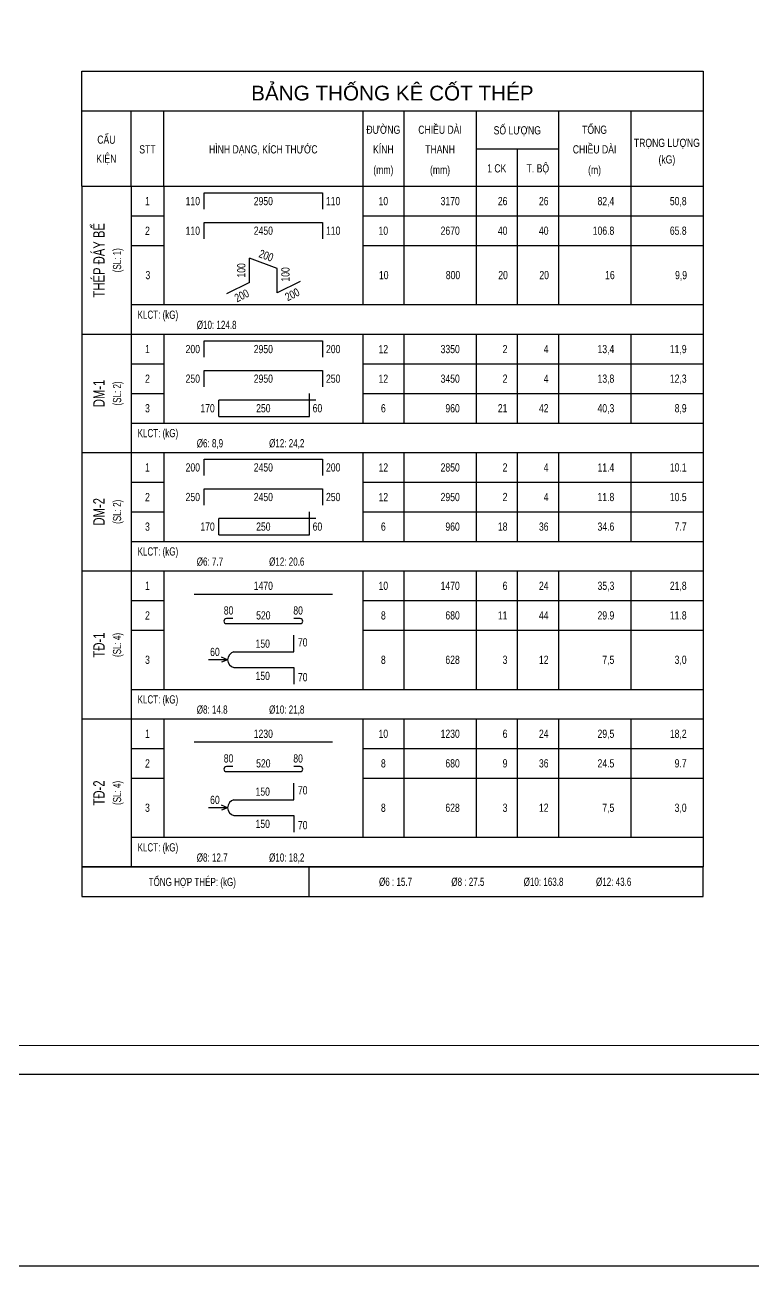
# Model space of a CAD drawing. Extents: x -1855204 to -1466800, y -1308584 to -996495.
# Drawn here: x -1540168 to -1522444, y -1090474 to -1060271 of the extents above; entities that cross this region are included whole.
import ezdxf
from ezdxf.enums import TextEntityAlignment as Align

# ---------------------------------------------------------------- set-up
doc = ezdxf.new("R2010")
doc.units = 0
doc.header["$LTSCALE"] = 150
doc.layers.get('Defpoints').update_dxf_attribs({"lineweight": 18})
for name, color, linetype, lineweight in [('05.Text', 253, 'Continuous', 18), ('11.Khung bo', 32, 'Continuous', 50), ('12.Khung', 36, 'Continuous', 25), ('KCVN-THAY', 7, 'Continuous', 25)]:
    doc.layers.add(name, color=color, linetype=linetype, lineweight=lineweight)
for name, color, linetype in [('DIM', 1, 'Continuous'), ('KCS_TEXT_TK', 2, 'Continuous'), ('STEEL', 4, 'Continuous'), ('TEXT_SLCK', 3, 'Continuous'), ('TEXT_TCK', 3, 'Continuous'), ('TEXT_THCT', 2, 'Continuous'), ('TEXT_TK', 2, 'Continuous'), ('THONGKE', 5, 'Continuous')]:
    doc.layers.add(name, color=color, linetype=linetype)
doc.styles.add('BIGTEXT', font='arial.ttf', dxfattribs={"width": 0.7})
doc.styles.add('KCS_SMTEXT', font='arial.ttf', dxfattribs={"width": 0.7})
doc.styles.add('SMTEXT', font='arial.ttf', dxfattribs={"width": 0.7})

# ---------------------------------------------------------------- blocks, each defined once
blk = doc.blocks.new('*U4')
at = {"layer": 'KCVN-THAY', "color": 140}
blk.add_lwpolyline([(214871.76, 86966.68), (215381.8, 86966.68), (215381.8, 86579.68), (214871.76, 86579.68)], close=True, dxfattribs=at)
blk = doc.blocks.new('100')
at = {"layer": '11.Khung bo', "const_width": 26.7}
blk.add_lwpolyline([(1860913, -945240), (1860913, -916940), (1896063, -916940), (1896063, -945240)], close=True, dxfattribs=at)
at = {"layer": '12.Khung', "color": 1}
blk.add_lwpolyline([(1901579, -945940), (1901579, -916240), (1859580, -916240), (1859580, -945940)], close=True, dxfattribs=at)
blk = doc.blocks.new('THONGKE_TITLE')
at = {"layer": 'TEXT_TK'}
for p, q in [((0, -35), (0, 0)), ((0, 0), (189, 0)), ((189, 0), (189, -35)), ((0, -12), (189, -12)), ((15, -35), (15, -12)), ((25, -35), (25, -12)), ((85.5, -12), (85.5, -35)), ((98, -12), (98, -35)), ((120, -12), (120, -35)), ((145, -12), (145, -35)), ((167, -12), (167, -35)), ((120, -23.56), (145, -23.56)), ((132.5, -23.56), (132.5, -35)), ((0, -35), (189, -35))]:
    blk.add_line(p, q, dxfattribs=at)
at = {"layer": 'TEXT_TK', "color": 4, "style": 'BIGTEXT'}
blk.add_text('BẢNG THỐNG KÊ CỐT THÉP', height=4.5, dxfattribs=at).set_placement((94.5, -6), align=Align.MIDDLE)
at = {"layer": 'TEXT_TK', "style": 'SMTEXT', "width": 0.75}
for s, p in [('CẤU', (7.5, -22.06)), ('ĐƯỜNG', (91.75, -19.04)), ('CHIỀU DÀI', (109, -19.04)), ('SỐ LƯỢNG', (132.5, -19.22)), ('TỔNG', (156, -19.04)), ('STT', (20, -25.01)), ('HÌNH DẠNG, KÍCH THƯỚC', (55.25, -25.01)), ('KÍNH', (91.75, -25.01)), ('THANH', (109, -25.01)), ('CHIỀU DÀI', (156, -25.01)), ('TRỌNG LƯỢNG', (178, -23.03)), ('KIỆN', (7.5, -27.84)), ('(kG)', (178, -28.08)), ('(mm)', (91.75, -31.24)), ('(mm)', (109, -31.24)), ('1 CK', (126.25, -30.79)), ('T. BỘ', (138.75, -30.79)), ('(m)', (156, -31.24))]:
    blk.add_text(s, height=2.5, dxfattribs=at).set_placement(p, align=Align.CENTER)
blk = doc.blocks.new('TK_9')
at = {"layer": 'STEEL'}
for p, q in [((22.25, 7), (58.25, 7)), ((22.25, 2), (22.25, 7)), ((58.25, 7), (58.25, 2))]:
    blk.add_line(p, q, dxfattribs=at)
at = {"layer": 'TEXT_TK', "style": 'SMTEXT', "width": 0.75}
for tag, p in [('SH', (5, 4.5)), ('L2', (40.25, 4.5)), ('DK', (76.75, 4.5))]:
    blk.add_attdef(tag, text='', height=2.5, dxfattribs=at).set_placement(p, align=Align.MIDDLE)
for tag, p in [('L1', (20.98, 4.5)), ('DAI', (100, 4.5)), ('SL1', (114.5, 4.5)), ('SLA', (127, 4.5)), ('DT', (147, 4.5)), ('TL', (169, 4.5))]:
    blk.add_attdef(tag, text='', height=2.5, dxfattribs=at).set_placement(p, align=Align.MIDDLE_RIGHT)
blk.add_attdef('L3', text='', height=2.5, dxfattribs=at).set_placement((59.31, 4.5), align=Align.MIDDLE_LEFT)
blk = doc.blocks.new('TK_38')
at = {"layer": 'STEEL'}
for p, q in [((36.03, 6.71), (36.03, 14.13)), ((44.47, 11.05), (36.03, 14.13)), ((44.47, 3.63), (44.47, 11.05)), ((36.03, 6.71), (29.09, 3.29)), ((51.41, 7.05), (44.47, 3.63))]:
    blk.add_line(p, q, dxfattribs=at)
at = {"layer": 'TEXT_TK', "style": 'SMTEXT', "width": 0.75}
for tag, rotation, p in [('L3', 339.9293, (41.11, 14.94)), ('L2', 90, (33.53, 10.42)), ('L2', 90, (46.97, 9.19)), ('L1', 26.2498, (33.67, 2.76)), ('L1', 26.2498, (49.04, 3.1))]:
    blk.add_attdef(tag, text='', height=2.5, rotation=rotation, dxfattribs=at).set_placement(p, align=Align.MIDDLE)
for tag, p in [('SH', (5.12, 9)), ('DK', (76.87, 9))]:
    blk.add_attdef(tag, text='', height=2.5, dxfattribs=at).set_placement(p, align=Align.MIDDLE)
for tag, p in [('DAI', (100.12, 9)), ('SL1', (114.62, 9)), ('SLA', (127.12, 9)), ('DT', (147.12, 9)), ('TL', (169.12, 9))]:
    blk.add_attdef(tag, text='', height=2.5, dxfattribs=at).set_placement(p, align=Align.MIDDLE_RIGHT)
blk = doc.blocks.new('TK_14')
at = {"layer": 'STEEL'}
for p, q in [((54.25, 2), (54.25, 9)), ((56.25, 7), (26.75, 7)), ((26.75, 2), (26.75, 7)), ((26.75, 2), (54.25, 2))]:
    blk.add_line(p, q, dxfattribs=at)
at = {"layer": 'TEXT_TK', "style": 'SMTEXT', "width": 0.75}
for tag, p in [('SH', (5, 4.5)), ('L2', (40.25, 4.5)), ('DK', (76.75, 4.5))]:
    blk.add_attdef(tag, text='', height=2.5, dxfattribs=at).set_placement(p, align=Align.MIDDLE)
for tag, p in [('L1', (25.47, 4.5)), ('DAI', (100, 4.5)), ('SL1', (114.5, 4.5)), ('SLA', (127, 4.5)), ('DT', (147, 4.5)), ('TL', (169, 4.5))]:
    blk.add_attdef(tag, text='', height=2.5, dxfattribs=at).set_placement(p, align=Align.MIDDLE_RIGHT)
blk.add_attdef('M', text='', height=2.5, dxfattribs=at).set_placement((55.25, 4.5), align=Align.MIDDLE_LEFT)
blk = doc.blocks.new('TK_2')
at = {"layer": 'STEEL'}
blk.add_line((19.25, 2), (61.25, 2), dxfattribs=at)
at = {"layer": 'TEXT_TK', "style": 'SMTEXT', "width": 0.75}
for tag, p in [('SH', (5, 4.5)), ('L2', (40.25, 4.5)), ('DK', (76.75, 4.5))]:
    blk.add_attdef(tag, text='', height=2.5, dxfattribs=at).set_placement(p, align=Align.MIDDLE)
for tag, p in [('DAI', (100, 4.5)), ('SL1', (114.5, 4.5)), ('SLA', (127, 4.5)), ('DT', (147, 4.5)), ('TL', (169, 4.5))]:
    blk.add_attdef(tag, text='', height=2.5, dxfattribs=at).set_placement(p, align=Align.MIDDLE_RIGHT)
blk = doc.blocks.new('TK_41')
at = {"layer": 'DIM'}
for q in [(23.56, 9), (27.55, 9.76), (27.55, 8.24)]:
    blk.add_line((29.37, 9), q, dxfattribs=at)
at = {"layer": 'STEEL'}
for p, q in [((49.56, 11.4), (49.56, 16.46)), ((31.31, 11.4), (49.56, 11.4)), ((31.31, 6.6), (49.56, 6.6)), ((49.56, 6.6), (49.56, 1.54))]:
    blk.add_line(p, q, dxfattribs=at)
blk.add_arc((31.83, 9), 2.45, 102.1388, 257.8612, dxfattribs=at)
at = {"layer": 'TEXT_TK', "style": 'SMTEXT', "width": 0.75}
for tag, p in [('L1', (40.06, 13.9)), ('R', (25.52, 11.39)), ('SH', (5, 9)), ('DK', (76.75, 9)), ('L1', (40.06, 4.1))]:
    blk.add_attdef(tag, text='', height=2.5, dxfattribs=at).set_placement(p, align=Align.MIDDLE)
for p in [(50.77, 14.3), (50.77, 3.7)]:
    blk.add_attdef('L2', text='', height=2.5, dxfattribs=at).set_placement(p, align=Align.MIDDLE_LEFT)
for tag, p in [('DAI', (100, 9)), ('SL1', (114.5, 9)), ('SLA', (127, 9)), ('DT', (147, 9)), ('TL', (169, 9))]:
    blk.add_attdef(tag, text='', height=2.5, dxfattribs=at).set_placement(p, align=Align.MIDDLE_RIGHT)
blk = doc.blocks.new('TK_4')
at = {"layer": 'STEEL'}
for p, q in [((31, 3.5), (29, 3.5)), ((29, 2), (51.5, 2)), ((51.5, 3.5), (49.5, 3.5))]:
    blk.add_line(p, q, dxfattribs=at)
for centre, start, end in [((29, 2.75), 90, 270), ((51.5, 2.75), 270, 90)]:
    blk.add_arc(centre, 0.75, start, end, dxfattribs=at)
at = {"layer": 'TEXT_TK', "style": 'SMTEXT', "width": 0.75}
for tag, p in [('SH', (5, 4.5)), ('M', (29.67, 6)), ('L2', (40.25, 4.5)), ('M', (50.83, 6)), ('DK', (76.75, 4.5))]:
    blk.add_attdef(tag, text='', height=2.5, dxfattribs=at).set_placement(p, align=Align.MIDDLE)
for tag, p in [('DAI', (100, 4.5)), ('SL1', (114.5, 4.5)), ('SLA', (127, 4.5)), ('DT', (147, 4.5)), ('TL', (169, 4.5))]:
    blk.add_attdef(tag, text='', height=2.5, dxfattribs=at).set_placement(p, align=Align.MIDDLE_RIGHT)

msp = doc.modelspace()

# ---------------------------------------------------------------- linework, layer by layer
at = {"layer": 'TEXT_TK'}
for p, q in [((-1538784, -1064199.7, -0.1), (-1538784, -1080759.7, -0.1)), ((-1537584, -1064199.7, -0.1), (-1537584, -1080759.7, -0.1)), ((-1536784, -1064199.7, -0.1), (-1536784, -1067079.7, -0.1)), ((-1531944, -1064199.7, -0.1), (-1531944, -1067079.7, -0.1)), ((-1530944, -1064199.7, -0.1), (-1530944, -1067079.7, -0.1)), ((-1529184, -1064199.7, -0.1), (-1529184, -1067079.7, -0.1)), ((-1528184, -1064199.7, -0.1), (-1528184, -1067079.7, -0.1)), ((-1527184, -1064199.7, -0.1), (-1527184, -1067079.7, -0.1)), ((-1525424, -1064199.7, -0.1), (-1525424, -1067079.7, -0.1)), ((-1523664, -1064199.7, -0.1), (-1523664, -1080759.7, -0.1)), ((-1538784, -1067799.7, -0.1), (-1523664, -1067799.7, -0.1)), ((-1536784, -1067799.7, -0.1), (-1536784, -1069959.7, -0.1)), ((-1531944, -1067799.7, -0.1), (-1531944, -1069959.7, -0.1)), ((-1530944, -1067799.7, -0.1), (-1530944, -1069959.7, -0.1)), ((-1529184, -1067799.7, -0.1), (-1529184, -1069959.7, -0.1)), ((-1528184, -1067799.7, -0.1), (-1528184, -1069959.7, -0.1)), ((-1527184, -1067799.7, -0.1), (-1527184, -1069959.7, -0.1)), ((-1525424, -1067799.7, -0.1), (-1525424, -1069959.7, -0.1)), ((-1538784, -1070679.7, -0.1), (-1523664, -1070679.7, -0.1)), ((-1536784, -1070679.7, -0.1), (-1536784, -1072839.7, -0.1)), ((-1531944, -1070679.7, -0.1), (-1531944, -1072839.7, -0.1)), ((-1530944, -1070679.7, -0.1), (-1530944, -1072839.7, -0.1)), ((-1529184, -1070679.7, -0.1), (-1529184, -1072839.7, -0.1)), ((-1528184, -1070679.7, -0.1), (-1528184, -1072839.7, -0.1)), ((-1527184, -1070679.7, -0.1), (-1527184, -1072839.7, -0.1)), ((-1525424, -1070679.7, -0.1), (-1525424, -1072839.7, -0.1)), ((-1538784, -1073559.7, -0.1), (-1523664, -1073559.7, -0.1)), ((-1536784, -1073559.7, -0.1), (-1536784, -1076439.7, -0.1)), ((-1531944, -1073559.7, -0.1), (-1531944, -1076439.7, -0.1)), ((-1530944, -1073559.7, -0.1), (-1530944, -1076439.7, -0.1)), ((-1529184, -1073559.7, -0.1), (-1529184, -1076439.7, -0.1)), ((-1528184, -1073559.7, -0.1), (-1528184, -1076439.7, -0.1)), ((-1527184, -1073559.7, -0.1), (-1527184, -1076439.7, -0.1)), ((-1525424, -1073559.7, -0.1), (-1525424, -1076439.7, -0.1)), ((-1538784, -1077159.7, -0.1), (-1523664, -1077159.7, -0.1)), ((-1536784, -1077159.7, -0.1), (-1536784, -1080039.7, -0.1)), ((-1531944, -1077159.7, -0.1), (-1531944, -1080039.7, -0.1)), ((-1530944, -1077159.7, -0.1), (-1530944, -1080039.7, -0.1)), ((-1529184, -1077159.7, -0.1), (-1529184, -1080039.7, -0.1)), ((-1528184, -1077159.7, -0.1), (-1528184, -1080039.7, -0.1)), ((-1527184, -1077159.7, -0.1), (-1527184, -1080039.7, -0.1)), ((-1525424, -1077159.7, -0.1), (-1525424, -1080039.7, -0.1)), ((-1538784, -1080759.7, -0.1), (-1523664, -1080759.7, -0.1)), ((-1533253.1, -1080759.7, -0.1), (-1533253.1, -1081479.7, -0.1))]:
    msp.add_line(p, q, dxfattribs=at)
at = {"layer": 'TEXT_TK', "elevation": -0.1}
msp.add_lwpolyline([(-1523664, -1080759.7), (-1538784, -1080759.7), (-1538784, -1081479.7), (-1523664, -1081479.7)], close=True, dxfattribs=at)
at = {"layer": 'THONGKE'}
for p, q in [((-1537584, -1064919.7, -0.1), (-1536784, -1064919.7, -0.1)), ((-1531944, -1064919.7, -0.1), (-1523664, -1064919.7, -0.1)), ((-1537584, -1065639.7, -0.1), (-1536784, -1065639.7, -0.1)), ((-1531944, -1065639.7, -0.1), (-1523664, -1065639.7, -0.1)), ((-1537584, -1067079.7, -0.1), (-1523664, -1067079.7, -0.1)), ((-1537584, -1068519.7, -0.1), (-1536784, -1068519.7, -0.1)), ((-1531944, -1068519.7, -0.1), (-1523664, -1068519.7, -0.1)), ((-1537584, -1069239.7, -0.1), (-1536784, -1069239.7, -0.1)), ((-1531944, -1069239.7, -0.1), (-1523664, -1069239.7, -0.1)), ((-1537584, -1069959.7, -0.1), (-1523664, -1069959.7, -0.1)), ((-1537584, -1071399.7, -0.1), (-1536784, -1071399.7, -0.1)), ((-1531944, -1071399.7, -0.1), (-1523664, -1071399.7, -0.1)), ((-1537584, -1072119.7, -0.1), (-1536784, -1072119.7, -0.1)), ((-1531944, -1072119.7, -0.1), (-1523664, -1072119.7, -0.1)), ((-1537584, -1072839.7, -0.1), (-1523664, -1072839.7, -0.1)), ((-1537584, -1074279.7, -0.1), (-1536784, -1074279.7, -0.1)), ((-1531944, -1074279.7, -0.1), (-1523664, -1074279.7, -0.1)), ((-1537584, -1074999.7, -0.1), (-1536784, -1074999.7, -0.1)), ((-1531944, -1074999.7, -0.1), (-1523664, -1074999.7, -0.1)), ((-1537584, -1076439.7, -0.1), (-1523664, -1076439.7, -0.1)), ((-1537584, -1077879.7, -0.1), (-1536784, -1077879.7, -0.1)), ((-1531944, -1077879.7, -0.1), (-1523664, -1077879.7, -0.1)), ((-1537584, -1078599.7, -0.1), (-1536784, -1078599.7, -0.1)), ((-1531944, -1078599.7, -0.1), (-1523664, -1078599.7, -0.1)), ((-1537584, -1080039.7, -0.1), (-1523664, -1080039.7, -0.1))]:
    msp.add_line(p, q, dxfattribs=at)

# ---------------------------------------------------------------- block references
at = {"layer": '05.Text', "xscale": 0.991454545641318, "yscale": 0.991454545641318, "zscale": 0.9914545456793755}
msp.add_blockref('100', (-3393151.6, -147944.3), dxfattribs=at)
at = {"layer": 'Defpoints', "xscale": 100, "yscale": 100, "zscale": 100}
msp.add_blockref('*U4', (-23040930.3, -9748442.1), dxfattribs=at)
at = {"layer": 'KCS_TEXT_TK'}
ref = msp.add_blockref('TK_9', (-1537584, -1065639.7, -0.1), dxfattribs=dict(at, xscale=80, yscale=80, zscale=80))
ref.add_attrib('SH', '2', dxfattribs={"height": 200, "style": 'KCS_SMTEXT', "width": 0.75}).set_placement((-1537184.1, -1065279.7, -0.1), align=Align.MIDDLE)
ref.add_attrib('L1', '110', dxfattribs={"height": 200, "style": 'KCS_SMTEXT', "width": 0.75}).set_placement((-1535905.5, -1065279.6, -0.1), align=Align.MIDDLE_RIGHT)
ref.add_attrib('L2', '2450', dxfattribs={"height": 200, "style": 'KCS_SMTEXT', "width": 0.75}).set_placement((-1534364, -1065279.6, -0.1), align=Align.MIDDLE)
ref.add_attrib('L3', '110', dxfattribs={"height": 200, "style": 'KCS_SMTEXT', "width": 0.75}).set_placement((-1532839, -1065279.6, -0.1), align=Align.MIDDLE_LEFT)
ref.add_attrib('DK', '10', dxfattribs={"height": 200, "style": 'KCS_SMTEXT', "width": 0.75}).set_placement((-1531444, -1065279.7, -0.1), align=Align.MIDDLE)
ref.add_attrib('DAI', '2670', dxfattribs={"height": 200, "style": 'KCS_SMTEXT', "width": 0.75}).set_placement((-1529584, -1065279.6, -0.1), align=Align.MIDDLE_RIGHT)
ref.add_attrib('SL1', '40', dxfattribs={"height": 200, "style": 'KCS_SMTEXT', "width": 0.75}).set_placement((-1528424, -1065279.6, -0.1), align=Align.MIDDLE_RIGHT)
ref.add_attrib('SLA', '40', dxfattribs={"height": 200, "style": 'KCS_SMTEXT', "width": 0.75}).set_placement((-1527424, -1065279.6, -0.1), align=Align.MIDDLE_RIGHT)
ref.add_attrib('DT', '106.8', dxfattribs={"height": 200, "style": 'KCS_SMTEXT', "width": 0.75}).set_placement((-1525824, -1065279.6, -0.1), align=Align.MIDDLE_RIGHT)
ref.add_attrib('TL', '65.8', dxfattribs={"height": 200, "style": 'KCS_SMTEXT', "width": 0.75}).set_placement((-1524064, -1065279.6, -0.1), align=Align.MIDDLE_RIGHT)
ref = msp.add_blockref('TK_9', (-1537584, -1071399.7, -0.1), dxfattribs=dict(at, xscale=80, yscale=80, zscale=80))
ref.add_attrib('SH', '1', dxfattribs={"height": 200, "style": 'KCS_SMTEXT', "width": 0.75}).set_placement((-1537184.1, -1071039.7, -0.1), align=Align.MIDDLE)
ref.add_attrib('L1', '200', dxfattribs={"height": 200, "style": 'KCS_SMTEXT', "width": 0.75}).set_placement((-1535905.5, -1071039.6, -0.1), align=Align.MIDDLE_RIGHT)
ref.add_attrib('L2', '2450', dxfattribs={"height": 200, "style": 'KCS_SMTEXT', "width": 0.75}).set_placement((-1534364, -1071039.6, -0.1), align=Align.MIDDLE)
ref.add_attrib('L3', '200', dxfattribs={"height": 200, "style": 'KCS_SMTEXT', "width": 0.75}).set_placement((-1532839, -1071039.6, -0.1), align=Align.MIDDLE_LEFT)
ref.add_attrib('DK', '12', dxfattribs={"height": 200, "style": 'KCS_SMTEXT', "width": 0.75}).set_placement((-1531444, -1071039.7, -0.1), align=Align.MIDDLE)
ref.add_attrib('DAI', '2850', dxfattribs={"height": 200, "style": 'KCS_SMTEXT', "width": 0.75}).set_placement((-1529584, -1071039.6, -0.1), align=Align.MIDDLE_RIGHT)
ref.add_attrib('SL1', '2', dxfattribs={"height": 200, "style": 'KCS_SMTEXT', "width": 0.75}).set_placement((-1528424, -1071039.6, -0.1), align=Align.MIDDLE_RIGHT)
ref.add_attrib('SLA', '4', dxfattribs={"height": 200, "style": 'KCS_SMTEXT', "width": 0.75}).set_placement((-1527424, -1071039.6, -0.1), align=Align.MIDDLE_RIGHT)
ref.add_attrib('DT', '11.4', dxfattribs={"height": 200, "style": 'KCS_SMTEXT', "width": 0.75}).set_placement((-1525824, -1071039.6, -0.1), align=Align.MIDDLE_RIGHT)
ref.add_attrib('TL', '10.1', dxfattribs={"height": 200, "style": 'KCS_SMTEXT', "width": 0.75}).set_placement((-1524064, -1071039.6, -0.1), align=Align.MIDDLE_RIGHT)
ref = msp.add_blockref('TK_9', (-1537584, -1072119.7, -0.1), dxfattribs=dict(at, xscale=80, yscale=80, zscale=80))
ref.add_attrib('SH', '2', dxfattribs={"height": 200, "style": 'KCS_SMTEXT', "width": 0.75}).set_placement((-1537184.1, -1071759.7, -0.1), align=Align.MIDDLE)
ref.add_attrib('L1', '250', dxfattribs={"height": 200, "style": 'KCS_SMTEXT', "width": 0.75}).set_placement((-1535905.5, -1071759.6, -0.1), align=Align.MIDDLE_RIGHT)
ref.add_attrib('L2', '2450', dxfattribs={"height": 200, "style": 'KCS_SMTEXT', "width": 0.75}).set_placement((-1534364, -1071759.6, -0.1), align=Align.MIDDLE)
ref.add_attrib('L3', '250', dxfattribs={"height": 200, "style": 'KCS_SMTEXT', "width": 0.75}).set_placement((-1532839, -1071759.6, -0.1), align=Align.MIDDLE_LEFT)
ref.add_attrib('DK', '12', dxfattribs={"height": 200, "style": 'KCS_SMTEXT', "width": 0.75}).set_placement((-1531444, -1071759.7, -0.1), align=Align.MIDDLE)
ref.add_attrib('DAI', '2950', dxfattribs={"height": 200, "style": 'KCS_SMTEXT', "width": 0.75}).set_placement((-1529584, -1071759.6, -0.1), align=Align.MIDDLE_RIGHT)
ref.add_attrib('SL1', '2', dxfattribs={"height": 200, "style": 'KCS_SMTEXT', "width": 0.75}).set_placement((-1528424, -1071759.6, -0.1), align=Align.MIDDLE_RIGHT)
ref.add_attrib('SLA', '4', dxfattribs={"height": 200, "style": 'KCS_SMTEXT', "width": 0.75}).set_placement((-1527424, -1071759.6, -0.1), align=Align.MIDDLE_RIGHT)
ref.add_attrib('DT', '11.8', dxfattribs={"height": 200, "style": 'KCS_SMTEXT', "width": 0.75}).set_placement((-1525824, -1071759.6, -0.1), align=Align.MIDDLE_RIGHT)
ref.add_attrib('TL', '10.5', dxfattribs={"height": 200, "style": 'KCS_SMTEXT', "width": 0.75}).set_placement((-1524064, -1071759.6, -0.1), align=Align.MIDDLE_RIGHT)
ref = msp.add_blockref('TK_14', (-1537584, -1072839.7, -0.1), dxfattribs=dict(at, xscale=80, yscale=80, zscale=80))
ref.add_attrib('SH', '3', dxfattribs={"height": 200, "style": 'KCS_SMTEXT', "width": 0.75}).set_placement((-1537184.1, -1072479.7, -0.1), align=Align.MIDDLE)
ref.add_attrib('L1', '170', dxfattribs={"height": 200, "style": 'KCS_SMTEXT', "width": 0.75}).set_placement((-1535546.6, -1072479.6, -0.1), align=Align.MIDDLE_RIGHT)
ref.add_attrib('L2', '250', dxfattribs={"height": 200, "style": 'KCS_SMTEXT', "width": 0.75}).set_placement((-1534364, -1072479.6, -0.1), align=Align.MIDDLE)
ref.add_attrib('M', '60', dxfattribs={"height": 200, "style": 'KCS_SMTEXT', "width": 0.75}).set_placement((-1533164, -1072479.6, -0.1), align=Align.MIDDLE_LEFT)
ref.add_attrib('DK', '6', dxfattribs={"height": 200, "style": 'KCS_SMTEXT', "width": 0.75}).set_placement((-1531444, -1072479.7, -0.1), align=Align.MIDDLE)
ref.add_attrib('DAI', '960', dxfattribs={"height": 200, "style": 'KCS_SMTEXT', "width": 0.75}).set_placement((-1529584, -1072479.6, -0.1), align=Align.MIDDLE_RIGHT)
ref.add_attrib('SL1', '18', dxfattribs={"height": 200, "style": 'KCS_SMTEXT', "width": 0.75}).set_placement((-1528424, -1072479.6, -0.1), align=Align.MIDDLE_RIGHT)
ref.add_attrib('SLA', '36', dxfattribs={"height": 200, "style": 'KCS_SMTEXT', "width": 0.75}).set_placement((-1527424, -1072479.6, -0.1), align=Align.MIDDLE_RIGHT)
ref.add_attrib('DT', '34.6', dxfattribs={"height": 200, "style": 'KCS_SMTEXT', "width": 0.75}).set_placement((-1525824, -1072479.6, -0.1), align=Align.MIDDLE_RIGHT)
ref.add_attrib('TL', '7.7', dxfattribs={"height": 200, "style": 'KCS_SMTEXT', "width": 0.75}).set_placement((-1524064, -1072479.6, -0.1), align=Align.MIDDLE_RIGHT)
ref = msp.add_blockref('TK_4', (-1537584, -1074999.7, -0.1), dxfattribs=dict(at, xscale=80, yscale=80, zscale=80))
ref.add_attrib('SH', '2', dxfattribs={"height": 200, "style": 'KCS_SMTEXT', "width": 0.75}).set_placement((-1537184.1, -1074639.7, -0.1), align=Align.MIDDLE)
ref.add_attrib('M', '80', dxfattribs={"height": 200, "style": 'KCS_SMTEXT', "width": 0.75}).set_placement((-1535210, -1074519.6, -0.1), align=Align.MIDDLE)
ref.add_attrib('M', '80', dxfattribs={"height": 200, "style": 'KCS_SMTEXT', "width": 0.75}).set_placement((-1533518, -1074519.6, -0.1), align=Align.MIDDLE)
ref.add_attrib('L2', '520', dxfattribs={"height": 200, "style": 'KCS_SMTEXT', "width": 0.75}).set_placement((-1534364, -1074639.6, -0.1), align=Align.MIDDLE)
ref.add_attrib('DK', '8', dxfattribs={"height": 200, "style": 'KCS_SMTEXT', "width": 0.75}).set_placement((-1531444, -1074639.7, -0.1), align=Align.MIDDLE)
ref.add_attrib('SL1', '11', dxfattribs={"height": 200, "style": 'KCS_SMTEXT', "width": 0.75}).set_placement((-1528424, -1074639.6, -0.1), align=Align.MIDDLE_RIGHT)
ref.add_attrib('DAI', '680', dxfattribs={"height": 200, "style": 'KCS_SMTEXT', "width": 0.75}).set_placement((-1529584, -1074639.6, -0.1), align=Align.MIDDLE_RIGHT)
ref.add_attrib('DT', '29.9', dxfattribs={"height": 200, "style": 'KCS_SMTEXT', "width": 0.75}).set_placement((-1525824, -1074639.6, -0.1), align=Align.MIDDLE_RIGHT)
ref.add_attrib('SLA', '44', dxfattribs={"height": 200, "style": 'KCS_SMTEXT', "width": 0.75}).set_placement((-1527424, -1074639.6, -0.1), align=Align.MIDDLE_RIGHT)
ref.add_attrib('TL', '11.8', dxfattribs={"height": 200, "style": 'KCS_SMTEXT', "width": 0.75}).set_placement((-1524064, -1074639.6, -0.1), align=Align.MIDDLE_RIGHT)
ref = msp.add_blockref('TK_4', (-1537584, -1078599.7, -0.1), dxfattribs=dict(at, xscale=80, yscale=80, zscale=80))
ref.add_attrib('SH', '2', dxfattribs={"height": 200, "style": 'KCS_SMTEXT', "width": 0.75}).set_placement((-1537184.1, -1078239.7, -0.1), align=Align.MIDDLE)
ref.add_attrib('M', '80', dxfattribs={"height": 200, "style": 'KCS_SMTEXT', "width": 0.75}).set_placement((-1535210, -1078119.6, -0.1), align=Align.MIDDLE)
ref.add_attrib('M', '80', dxfattribs={"height": 200, "style": 'KCS_SMTEXT', "width": 0.75}).set_placement((-1533518, -1078119.6, -0.1), align=Align.MIDDLE)
ref.add_attrib('L2', '520', dxfattribs={"height": 200, "style": 'KCS_SMTEXT', "width": 0.75}).set_placement((-1534364, -1078239.6, -0.1), align=Align.MIDDLE)
ref.add_attrib('DK', '8', dxfattribs={"height": 200, "style": 'KCS_SMTEXT', "width": 0.75}).set_placement((-1531444, -1078239.7, -0.1), align=Align.MIDDLE)
ref.add_attrib('SL1', '9', dxfattribs={"height": 200, "style": 'KCS_SMTEXT', "width": 0.75}).set_placement((-1528424, -1078239.6, -0.1), align=Align.MIDDLE_RIGHT)
ref.add_attrib('DAI', '680', dxfattribs={"height": 200, "style": 'KCS_SMTEXT', "width": 0.75}).set_placement((-1529584, -1078239.6, -0.1), align=Align.MIDDLE_RIGHT)
ref.add_attrib('DT', '24.5', dxfattribs={"height": 200, "style": 'KCS_SMTEXT', "width": 0.75}).set_placement((-1525824, -1078239.6, -0.1), align=Align.MIDDLE_RIGHT)
ref.add_attrib('SLA', '36', dxfattribs={"height": 200, "style": 'KCS_SMTEXT', "width": 0.75}).set_placement((-1527424, -1078239.6, -0.1), align=Align.MIDDLE_RIGHT)
ref.add_attrib('TL', '9.7', dxfattribs={"height": 200, "style": 'KCS_SMTEXT', "width": 0.75}).set_placement((-1524064, -1078239.6, -0.1), align=Align.MIDDLE_RIGHT)
at = {"layer": 'TEXT_TK', "xscale": 80, "yscale": 80, "zscale": 80}
msp.add_blockref('THONGKE_TITLE', (-1538784, -1061399.7, -0.1), dxfattribs=at)
for name, p, values in [('TK_9', (-1537584, -1064919.7, -0.1), {'SH': '1', 'L1': '110', 'L2': '2950', 'L3': '110', 'DK': '10', 'DAI': '3170', 'SL1': '26', 'SLA': '26', 'DT': '82,4', 'TL': '50,8'}), ('TK_9', (-1537584, -1068519.7, -0.1), {'SH': '1', 'L1': '200', 'L2': '2950', 'L3': '200', 'DK': '12', 'DAI': '3350', 'SL1': '2', 'SLA': '4', 'DT': '13,4', 'TL': '11,9'}), ('TK_9', (-1537584, -1069239.7, -0.1), {'SH': '2', 'L1': '250', 'L2': '2950', 'L3': '250', 'DK': '12', 'DAI': '3450', 'SL1': '2', 'SLA': '4', 'DT': '13,8', 'TL': '12,3'}), ('TK_14', (-1537584, -1069959.7, -0.1), {'SH': '3', 'L1': '170', 'L2': '250', 'M': '60', 'DK': '6', 'DAI': '960', 'SL1': '21', 'SLA': '42', 'DT': '40,3', 'TL': '8,9'}), ('TK_2', (-1537584, -1074279.7, -0.1), {'L2': '1470', 'TL': '21,8', 'DT': '35,3', 'SLA': '24', 'SL1': '6', 'DAI': '1470', 'DK': '10', 'SH': '1'}), ('TK_2', (-1537584, -1077879.7, -0.1), {'L2': '1230', 'TL': '18,2', 'DT': '29,5', 'SLA': '24', 'SL1': '6', 'DAI': '1230', 'DK': '10', 'SH': '1'})]:
    msp.add_blockref(name, p, dxfattribs=at).add_auto_attribs(values)
at = {"layer": 'TEXT_TK'}
ref = msp.add_blockref('TK_38', (-1537584, -1067079.7, -0.1), dxfattribs=dict(at, xscale=80, yscale=80, zscale=80))
ref.add_attrib('SH', '3', dxfattribs={"height": 200, "style": 'SMTEXT', "width": 0.75}).set_placement((-1537174.1, -1066359.7, -0.1), align=Align.MIDDLE)
ref.add_attrib('L1', '200', dxfattribs={"height": 200, "rotation": 26.24985, "style": 'SMTEXT', "width": 0.75}).set_placement((-1534890.5, -1066858.7, -0.1), align=Align.MIDDLE)
ref.add_attrib('L1', '200', dxfattribs={"height": 200, "rotation": 26.24985, "style": 'SMTEXT', "width": 0.75}).set_placement((-1533660.6, -1066831.7, -0.1), align=Align.MIDDLE)
ref.add_attrib('L2', '100', dxfattribs={"height": 200, "rotation": 90, "style": 'SMTEXT', "width": 0.75}).set_placement((-1533826.5, -1066344.1, -0.1), align=Align.MIDDLE)
ref.add_attrib('L2', '100', dxfattribs={"height": 200, "rotation": 90, "style": 'SMTEXT', "width": 0.75}).set_placement((-1534901.5, -1066245.8, -0.1), align=Align.MIDDLE)
ref.add_attrib('DK', '10', dxfattribs={"height": 200, "style": 'SMTEXT', "width": 0.75}).set_placement((-1531434.1, -1066359.7, -0.1), align=Align.MIDDLE)
ref.add_attrib('DAI', '800', dxfattribs={"height": 200, "style": 'SMTEXT', "width": 0.75}).set_placement((-1529574.1, -1066359.6, -0.1), align=Align.MIDDLE_RIGHT)
ref.add_attrib('SL1', '20', dxfattribs={"height": 200, "style": 'SMTEXT', "width": 0.75}).set_placement((-1528414.1, -1066359.6, -0.1), align=Align.MIDDLE_RIGHT)
ref.add_attrib('SLA', '20', dxfattribs={"height": 200, "style": 'SMTEXT', "width": 0.75}).set_placement((-1527414.1, -1066359.6, -0.1), align=Align.MIDDLE_RIGHT)
ref.add_attrib('DT', '16', dxfattribs={"height": 200, "style": 'SMTEXT', "width": 0.75}).set_placement((-1525814.1, -1066359.6, -0.1), align=Align.MIDDLE_RIGHT)
ref.add_attrib('TL', '9,9', dxfattribs={"height": 200, "style": 'SMTEXT', "width": 0.75}).set_placement((-1524054.1, -1066359.6, -0.1), align=Align.MIDDLE_RIGHT)
ref.add_attrib('L3', '200', dxfattribs={"height": 200, "rotation": 339.92925, "style": 'SMTEXT', "width": 0.75}).set_placement((-1534295.4, -1065884.5, -0.1), align=Align.MIDDLE)
ref = msp.add_blockref('TK_41', (-1537584, -1076439.7, -0.1), dxfattribs=dict(at, xscale=80, yscale=80, zscale=80))
ref.add_attrib('SH', '3', dxfattribs={"height": 200, "style": 'SMTEXT', "width": 0.75}).set_placement((-1537184.3, -1075719.7, -0.1), align=Align.MIDDLE)
ref.add_attrib('L1', '150', dxfattribs={"height": 200, "style": 'SMTEXT', "width": 0.75}).set_placement((-1534378.9, -1075327.7, -0.1), align=Align.MIDDLE)
ref.add_attrib('L2', '70', dxfattribs={"height": 200, "style": 'SMTEXT', "width": 0.75}).set_placement((-1533522.5, -1075295.5, -0.1), align=Align.MIDDLE_LEFT)
ref.add_attrib('R', '60', dxfattribs={"height": 200, "style": 'SMTEXT', "width": 0.75}).set_placement((-1535542.2, -1075528.5, -0.1), align=Align.MIDDLE)
ref.add_attrib('L1', '150', dxfattribs={"height": 200, "style": 'SMTEXT', "width": 0.75}).set_placement((-1534378.9, -1076111.7, -0.1), align=Align.MIDDLE)
ref.add_attrib('L2', '70', dxfattribs={"height": 200, "style": 'SMTEXT', "width": 0.75}).set_placement((-1533522.5, -1076143.9, -0.1), align=Align.MIDDLE_LEFT)
ref.add_attrib('DK', '8', dxfattribs={"height": 200, "style": 'SMTEXT', "width": 0.75}).set_placement((-1531444.3, -1075719.7, -0.1), align=Align.MIDDLE)
ref.add_attrib('DAI', '628', dxfattribs={"height": 200, "style": 'SMTEXT', "width": 0.75}).set_placement((-1529584.3, -1075719.6, -0.1), align=Align.MIDDLE_RIGHT)
ref.add_attrib('SL1', '3', dxfattribs={"height": 200, "style": 'SMTEXT', "width": 0.75}).set_placement((-1528424.3, -1075719.6, -0.1), align=Align.MIDDLE_RIGHT)
ref.add_attrib('SLA', '12', dxfattribs={"height": 200, "style": 'SMTEXT', "width": 0.75}).set_placement((-1527424.3, -1075719.6, -0.1), align=Align.MIDDLE_RIGHT)
ref.add_attrib('DT', '7,5', dxfattribs={"height": 200, "style": 'SMTEXT', "width": 0.75}).set_placement((-1525824.3, -1075719.6, -0.1), align=Align.MIDDLE_RIGHT)
ref.add_attrib('TL', '3,0', dxfattribs={"height": 200, "style": 'SMTEXT', "width": 0.75}).set_placement((-1524064.3, -1075719.6, -0.1), align=Align.MIDDLE_RIGHT)
ref = msp.add_blockref('TK_41', (-1537584, -1080039.7, -0.1), dxfattribs=dict(at, xscale=80, yscale=80, zscale=80))
ref.add_attrib('SH', '3', dxfattribs={"height": 200, "style": 'SMTEXT', "width": 0.75}).set_placement((-1537184.3, -1079319.7, -0.1), align=Align.MIDDLE)
ref.add_attrib('L1', '150', dxfattribs={"height": 200, "style": 'SMTEXT', "width": 0.75}).set_placement((-1534378.9, -1078927.7, -0.1), align=Align.MIDDLE)
ref.add_attrib('L2', '70', dxfattribs={"height": 200, "style": 'SMTEXT', "width": 0.75}).set_placement((-1533522.5, -1078895.5, -0.1), align=Align.MIDDLE_LEFT)
ref.add_attrib('R', '60', dxfattribs={"height": 200, "style": 'SMTEXT', "width": 0.75}).set_placement((-1535542.2, -1079128.5, -0.1), align=Align.MIDDLE)
ref.add_attrib('L1', '150', dxfattribs={"height": 200, "style": 'SMTEXT', "width": 0.75}).set_placement((-1534378.9, -1079711.7, -0.1), align=Align.MIDDLE)
ref.add_attrib('L2', '70', dxfattribs={"height": 200, "style": 'SMTEXT', "width": 0.75}).set_placement((-1533522.5, -1079743.9, -0.1), align=Align.MIDDLE_LEFT)
ref.add_attrib('DK', '8', dxfattribs={"height": 200, "style": 'SMTEXT', "width": 0.75}).set_placement((-1531444.3, -1079319.7, -0.1), align=Align.MIDDLE)
ref.add_attrib('DAI', '628', dxfattribs={"height": 200, "style": 'SMTEXT', "width": 0.75}).set_placement((-1529584.3, -1079319.6, -0.1), align=Align.MIDDLE_RIGHT)
ref.add_attrib('SL1', '3', dxfattribs={"height": 200, "style": 'SMTEXT', "width": 0.75}).set_placement((-1528424.3, -1079319.6, -0.1), align=Align.MIDDLE_RIGHT)
ref.add_attrib('SLA', '12', dxfattribs={"height": 200, "style": 'SMTEXT', "width": 0.75}).set_placement((-1527424.3, -1079319.6, -0.1), align=Align.MIDDLE_RIGHT)
ref.add_attrib('DT', '7,5', dxfattribs={"height": 200, "style": 'SMTEXT', "width": 0.75}).set_placement((-1525824.3, -1079319.6, -0.1), align=Align.MIDDLE_RIGHT)
ref.add_attrib('TL', '3,0', dxfattribs={"height": 200, "style": 'SMTEXT', "width": 0.75}).set_placement((-1524064.3, -1079319.6, -0.1), align=Align.MIDDLE_RIGHT)

# ---------------------------------------------------------------- texts
at = {"layer": 'TEXT_SLCK', "style": 'SMTEXT', "width": 0.7}
for s, p in [('(SL: 1)', (-1537824, -1065999.7, -0.1)), ('(SL: 2)', (-1537824, -1069239.7, -0.1)), ('(SL: 2)', (-1537824, -1072119.7, -0.1)), ('(SL: 4)', (-1537824, -1075359.7, -0.1)), ('(SL: 4)', (-1537824, -1078959.7, -0.1))]:
    msp.add_text(s, height=200, rotation=90, dxfattribs=at).set_placement(p, align=Align.CENTER)
at = {"layer": 'TEXT_TCK', "style": 'SMTEXT', "width": 0.7}
for s, p in [('THÉP ÐÁY BỂ', (-1538224, -1065999.7, -0.1)), ('DM-1', (-1538224, -1069239.7, -0.1)), ('DM-2', (-1538224, -1072119.7, -0.1)), ('TÐ-1', (-1538224, -1075359.7, -0.1)), ('TÐ-2', (-1538224, -1078959.7, -0.1))]:
    msp.add_text(s, height=280, rotation=90, dxfattribs=at).set_placement(p, align=Align.CENTER)
at = {"layer": 'TEXT_THCT', "style": 'SMTEXT', "width": 0.7}
for s, p in [('KLCT: (kG)', (-1537424, -1067423.7, -0.1)), ('%%C10: 124.8', (-1535984, -1067671.7, -0.1)), ('KLCT: (kG)', (-1537424, -1070303.7, -0.1)), ('%%c6: 8,9', (-1535984, -1070551.7, -0.1)), ('%%C12: 24,2', (-1534224, -1070551.7, -0.1)), ('KLCT: (kG)', (-1537424, -1073183.7, -0.1)), ('%%C6: 7.7', (-1535984, -1073431.7, -0.1)), ('%%C12: 20.6', (-1534224, -1073431.7, -0.1)), ('KLCT: (kG)', (-1537424, -1076783.7, -0.1)), ('%%C8: 14.8', (-1535984, -1077031.7, -0.1)), ('%%C10: 21,8', (-1534224, -1077031.7, -0.1)), ('KLCT: (kG)', (-1537424, -1080383.7, -0.1)), ('%%C8: 12.7', (-1535984, -1080631.7, -0.1)), ('%%c10: 18,2', (-1534224, -1080631.7, -0.1)), ('TỔNG HỢP THÉP: (kG)', (-1537154.6, -1081225.8, -0.1)), ('%%C6 : 15.7', (-1531549, -1081221.4, -0.1)), ('%%C8 : 27.5', (-1529789, -1081221.4, -0.1)), ('%%C10: 163.8', (-1528029, -1081221.4, -0.1)), ('%%C12: 43.6', (-1526269, -1081221.4, -0.1))]:
    msp.add_text(s, height=200, dxfattribs=at).set_placement(p)

doc.saveas('drawing.dxf')
